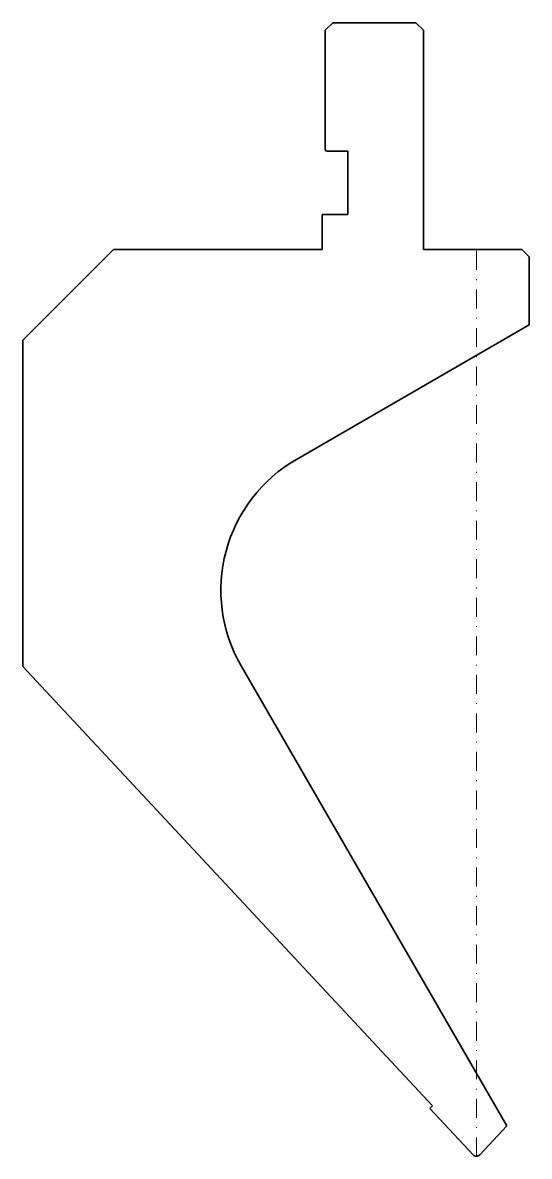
# Model space of a CAD drawing. Header units: millimetres. Extents: x -60 to 7, y 0 to 150.
import ezdxf

# ---------------------------------------------------------------- set-up
doc = ezdxf.new("R2010")
doc.units = ezdxf.units.MM
doc.header["$LTSCALE"] = 5
doc.linetypes.add('AUSGEZOGEN', pattern=[0])
doc.linetypes.add('DASHDOT', pattern=[1, 0.5, -0.25, 0, -0.25])
doc.layers.add('2', color=7, linetype='Continuous')
doc.layers.add('5', color=3, linetype='Continuous', true_color=0x00ff00)

msp = doc.modelspace()

# ---------------------------------------------------------------- linework, layer by layer
at = {"layer": '2', "color": 7, "linetype": 'AUSGEZOGEN', "lineweight": 35}
for p, q in [((-19, 150), (-20, 149)), ((-20, 149), (-20, 133.2)), ((-8, 150), (-19, 150)), ((-7, 149), (-8, 150)), ((-7, 120), (-7, 149)), ((-20, 133.2), (-19.8, 133)), ((-19.8, 133), (-17, 133)), ((-17, 133), (-17, 124.6)), ((-17, 124.6), (-20.4, 124.6)), ((-20.4, 124.6), (-20.4, 120)), ((-48, 120), (-60, 108)), ((-20.4, 120), (-48, 120)), ((6, 120), (-7, 120)), ((7, 119), (6, 120)), ((7, 110), (7, 119)), ((-23.79, 92.22), (7, 110)), ((-60, 108), (-60, 64.8)), ((-60, 64.8), (-5.79, 6.66)), ((4.03, 4.04), (-31.11, 64.9)), ((-5.79, 6.66), (-6.15, 6.32)), ((-6.15, 6.32), (-0.44, 0.19)), ((0.44, 0.19), (4.03, 4.04))]:
    msp.add_line(p, q, dxfattribs=at)
for centre, radius, start, end in [((-13.79, 74.9), 20, 120, 210), ((0, 0.6), 0.6, 223, 317)]:
    msp.add_arc(centre, radius, start, end, dxfattribs=at)
at = {"layer": '5', "color": 3, "linetype": 'DASHDOT', "lineweight": 18, "true_color": 0x00ff00}
msp.add_line((0, 0), (0, 120), dxfattribs=at)

doc.saveas('drawing.dxf')
